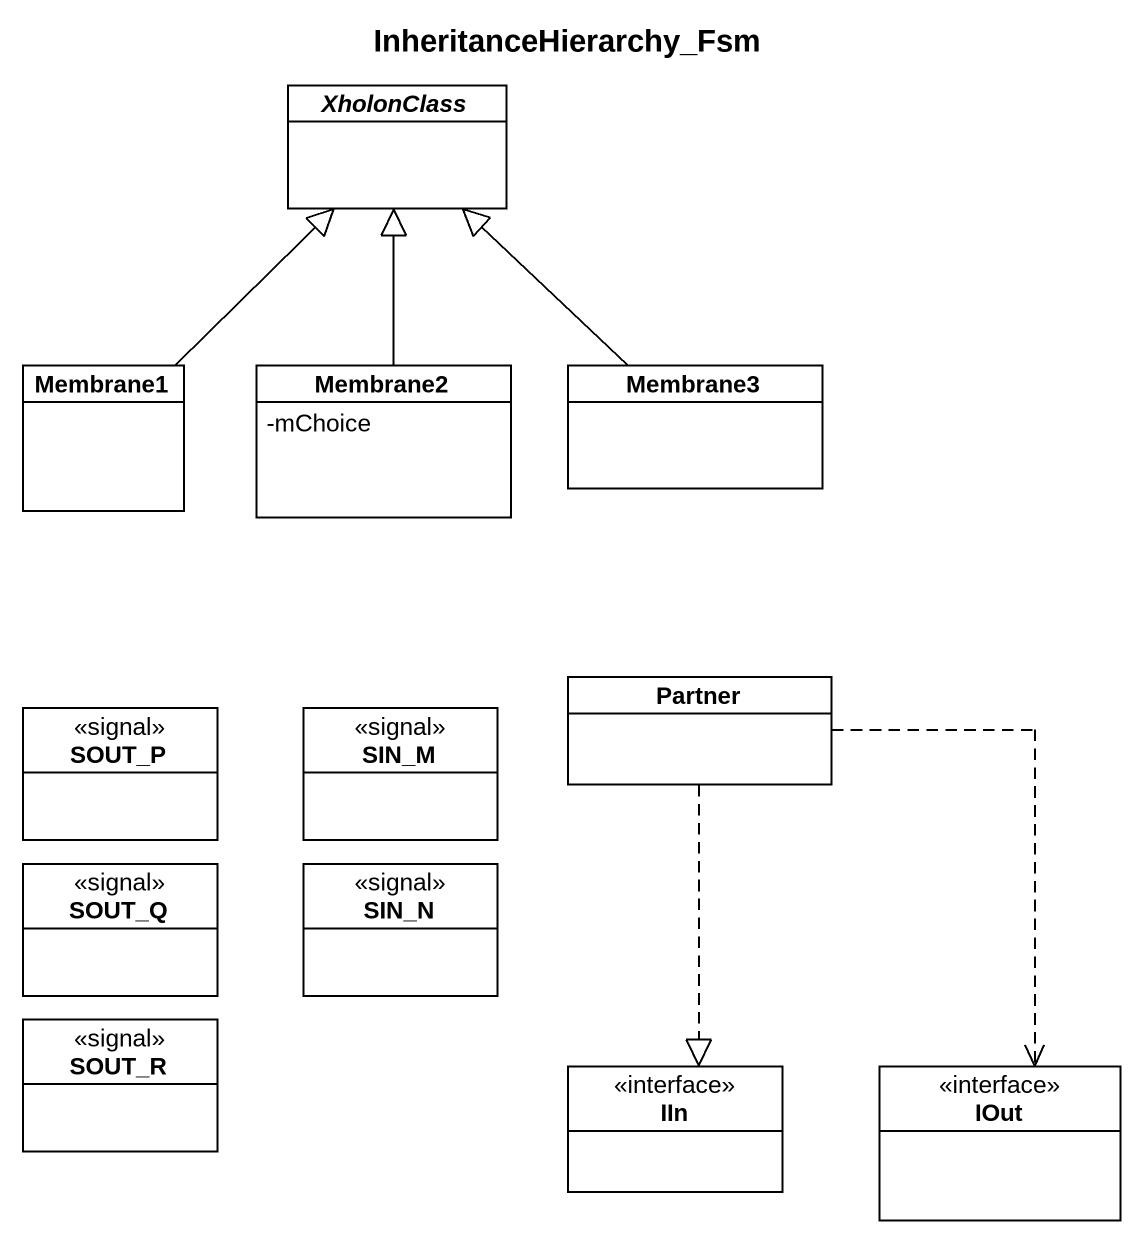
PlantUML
@startuml
title InheritanceHierarchy_Fsm
hide circle
hide empty members
skinparam classAttributeIconSize 0
abstract class XholonClass
class Membrane1
class Membrane2 {
  -mChoice
}
class Membrane3
class SOUT_P <<signal>>
class SIN_M <<signal>>
class Partner
class SOUT_Q <<signal>>
class SIN_N <<signal>>
class SOUT_R <<signal>>
interface IIn
interface IOut
Membrane1 -up-|> XholonClass
Membrane2 -up-|> XholonClass
Membrane3 -up-|> XholonClass
Partner ..|> IIn
Partner ..> IOut
@enduml
